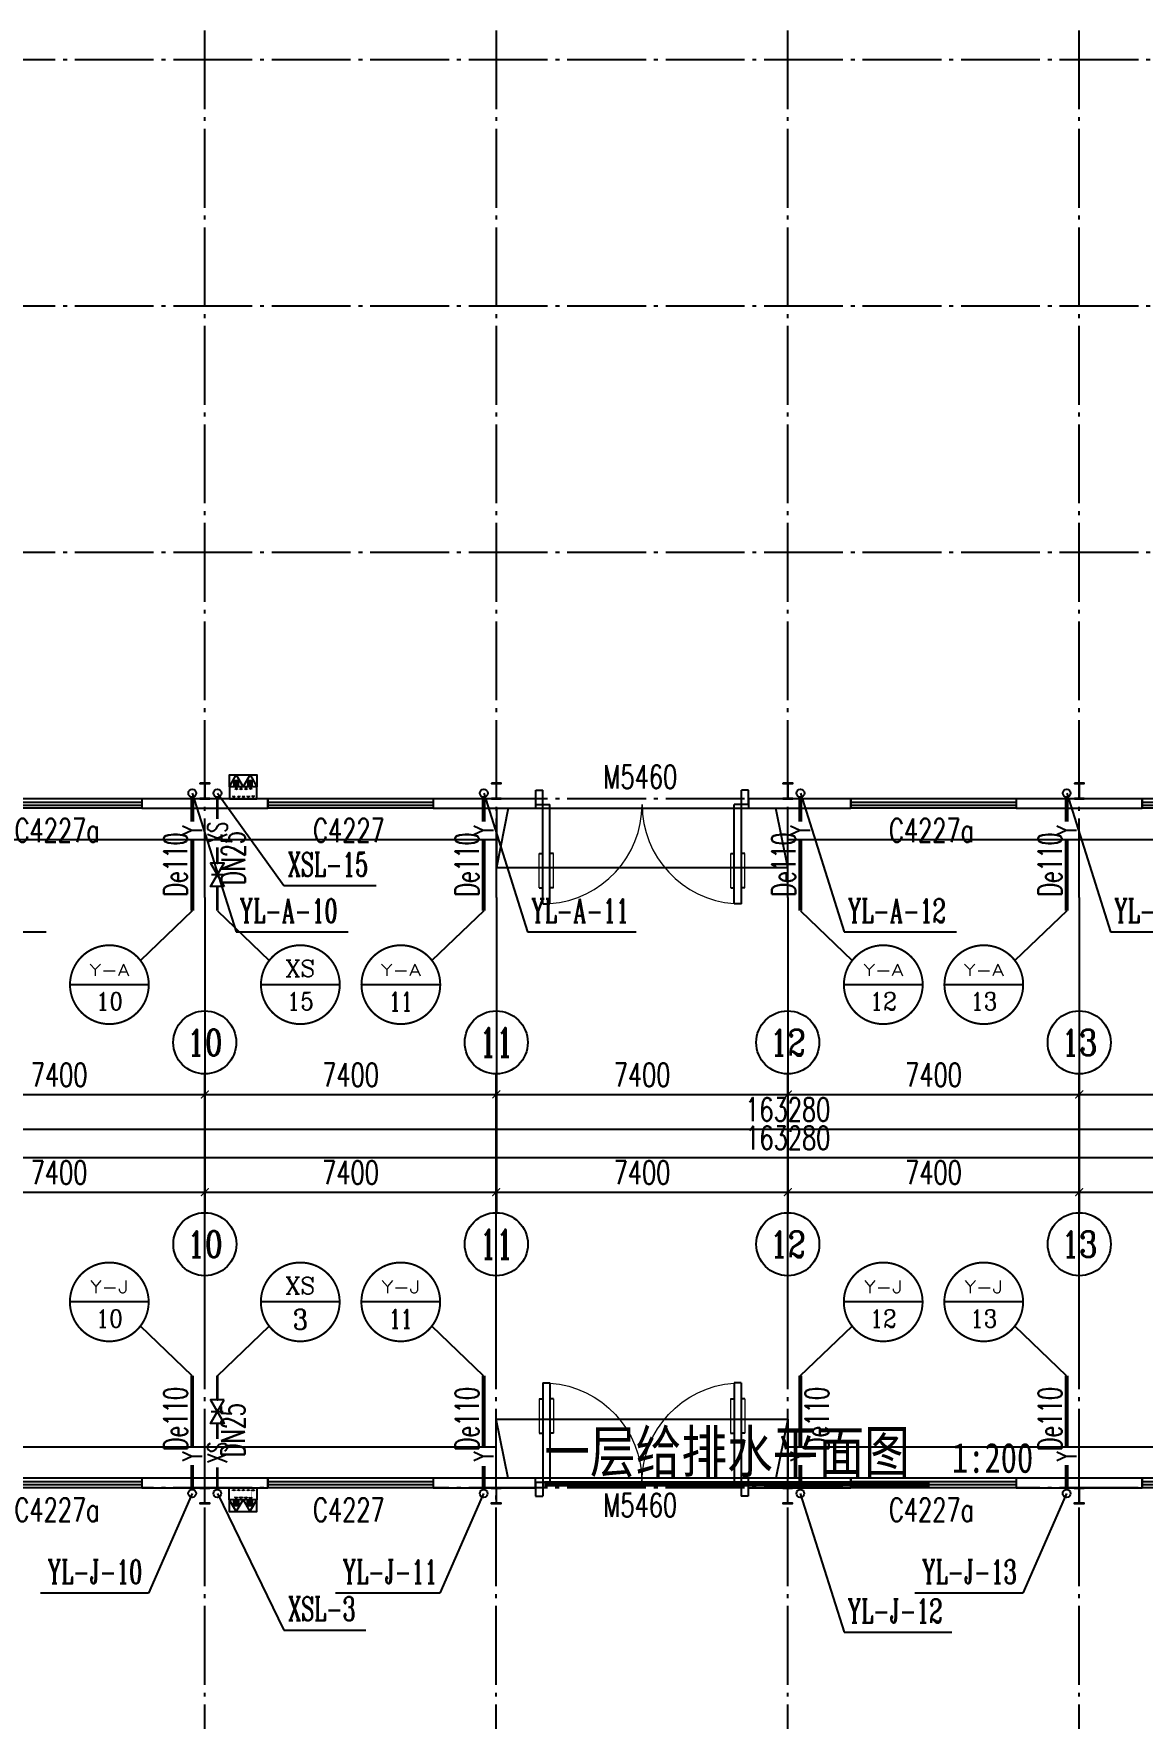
# Model space of a CAD drawing. Header units: millimetres. Extents: x 418304 to 847498, y 48187 to 111456.
# Drawn here: x 421534.4 to 421562.55, y 54503.4 to 54546.15 of the extents above; entities that cross this region are included whole.
import ezdxf
from ezdxf.enums import TextEntityAlignment as Align

# ---------------------------------------------------------------- set-up
doc = ezdxf.new("R2010")
doc.units = ezdxf.units.MM
doc.header["$LTSCALE"] = 1000
doc.linetypes.add('DOTE', pattern=[2.42, 2, -0.2, 0.02, -0.2])
for name, color, linetype in [('AXIS', 3, 'Continuous'), ('AXIS_TEXT', 7, 'Continuous'), ('COLUMN', 2, 'Continuous'), ('DIM_SYMB', 3, 'Continuous'), ('DIM_消防', 3, 'Continuous'), ('DIM_雨水', 3, 'Continuous'), ('DOTE', 8, 'DOTE'), ('EQUIP_消防', 7, 'Continuous'), ('PIPE-消防', 1, 'Continuous'), ('PIPE-雨水', 4, 'Continuous'), ('PUB_TEXT', 7, 'Continuous'), ('TEXT_消防', 7, 'Continuous'), ('TEXT_雨水', 7, 'Continuous'), ('TWT_TEXT', 7, 'Continuous'), ('VALVE_消防', 7, 'Continuous'), ('VPIPE-消防', 1, 'Continuous'), ('VPIPE-雨水', 4, 'Continuous'), ('WALL-PARAPET', 6, 'Continuous'), ('WINDOW', 4, 'Continuous'), ('WINDOW_TEXT', 7, 'Continuous')]:
    doc.layers.add(name, color=color, linetype=linetype)
doc.styles.add('_TCH_AXIS', font='COMPLEX', dxfattribs={"bigfont": 'GBCBIG'})
doc.styles.add('_TCH_DIM_T3', font='SIMPLEX', dxfattribs={"width": 0.705882, "bigfont": 'GBCBIG'})
doc.styles.add('_TCH_WINDOW', font='SIMPLEX', dxfattribs={"height": 3.5, "bigfont": 'GBCBIG'})
doc.styles.add('_TWT_CIRCLE', font='COMPLEX', dxfattribs={"width": 1.1, "height": 3, "bigfont": 'HZTXT'})
doc.styles.add('_TWT_PIPEDN', font='SIMPLEX', dxfattribs={"width": 0.8, "height": 3, "bigfont": 'HZTXT'})
doc.styles.add('_TWT_PIPETEXT', font='SIMPLEX', dxfattribs={"width": 0.8, "height": 3.5, "bigfont": 'HZTXT'})
doc.styles.add('_TWT_SERIAL', font='COMPLEX', dxfattribs={"width": 0.8, "height": 3, "bigfont": 'HZTXT'})
doc.styles.add('COMPLEX', font='COMPLEX')
doc.styles.add('YAYA', font='', dxfattribs={"width": 0.8, "height": 1})
doc.styles.get('YAYA').set_extended_font_data('SimSun')
doc.dimstyles.new('_TCH_ARCH&&200', dxfattribs={"dimtxt": 595, "dimasz": 200, "dimexe": 500, "dimexo": 600, "dimgap": 200, "dimtad": 1, "dimdec": 0, "dimzin": 0, "dimdsep": 46, "dimtxsty": '_TCH_DIM_T3', "dimblk": 'ARCHTICK', "dimcen": 0.09, "dimclrt": 7, "dimazin": 2, "dimtfac": 1, "dimtdec": 0, "dimtix": 1, "dimtmove": 2, "dimatfit": 3, "dimfxl": 0, "dimtolj": 1, "dimtzin": 0, "dimarcsym": 0})

# ---------------------------------------------------------------- blocks, each defined once
blk = doc.blocks.new('A$C797E1D2B')
at = {"layer": 'COLUMN'}
h = blk.add_hatch(color=256, dxfattribs=at)
h.paths.add_polyline_path([(125, 400), (250, 400), (250, 388), (130, 388), (130, 200), (125, 200)])
h.paths.add_polyline_path([(0, 400), (125, 400), (125, 200), (120, 200), (120, 388), (0, 388)])
h.paths.add_polyline_path([(0, 12), (120, 12), (120, 200), (125, 200), (125, 0), (0, 0)])
h.paths.add_polyline_path([(125, 200), (130, 200), (130, 12), (250, 12), (250, 0), (125, 0)])
blk.add_lwpolyline([(250, 0), (250, 12), (130, 12), (130, 388), (250, 388), (250, 400), (0, 400), (0, 388), (120, 388), (120, 12), (0, 12), (0, 0)], close=True, dxfattribs=at)
blk = doc.blocks.new('消防软管卷盘')
blk.add_lwpolyline([(4963954, 151899), (4963954, 150312), (4964641, 150312), (4964641, 151899)], close=True)
for points, const_width in [([(4964134, 151704), (4964482, 151704)], 1), ([(4964134, 151566), (4964482, 151566)], 1), ([(4964134, 151428), (4964482, 151428)], 1), ([(4964134, 151290), (4964482, 151290)], 1), ([(4964134, 151152), (4964482, 151152)], 1), ([(4964134, 151014), (4964482, 151014)], 0.1), ([(4964134, 150876), (4964482, 150876)], 1), ([(4964134, 150738), (4964482, 150738)], 1), ([(4964150, 150600), (4964499, 150600)], 1), ([(4964150, 150462), (4964499, 150462)], 1)]:
    blk.add_lwpolyline(points, dxfattribs=dict(const_width=const_width))
for centre, start, end in [((4964134, 151636), 90, 270), ((4964134, 151360), 90, 270), ((4964482, 151498), 270, 90), ((4964482, 151222), 270, 90), ((4964134, 151084), 90, 270), ((4964134, 150808), 90, 270), ((4964150, 150532), 90, 270), ((4964482, 150946), 270, 90), ((4964499, 150670), 270, 90)]:
    blk.add_arc(centre, 69, start, end)
blk = doc.blocks.new('$TwtSys$00000546')
h = blk.add_hatch()
h.set_pattern_fill('ANSI31', color=256, scale=200, style=0)
h.set_pattern_definition([(45, (-38543.802, -6670.83), (-17.67767, 17.67767), [])])
h.paths.add_polyline_path([(-65, 174), (65, 174), (65, 44), (-65, 44)])
for points in [[(0, 344), (-198, 0), (198, 0)], [(-65, 174), (65, 174), (65, 44), (-65, 44)]]:
    blk.add_lwpolyline(points, close=True)
blk = doc.blocks.new('92623')
blk.add_lwpolyline([(8910066, 83014), (8909273, 83014), (8909273, 82670), (8910066, 82670)], close=True)
at = {"xscale": -0.5, "yscale": 0.5, "zscale": 0.5, "rotation": 89.99999999998747}
blk.add_blockref('消防软管卷盘', (8985223, 2565334), dxfattribs=at)
at = {"layer": 'EQUIP_消防', "color": 8, "rotation": 180}
for p in [(8909471, 83014), (8909868, 83014)]:
    blk.add_blockref('$TwtSys$00000546', p, dxfattribs=at)
blk = doc.blocks.new('$DorLib2D$00000011')
at = {"lineweight": 13}
for p, q in [((-0.4833, 0.3962), (-0.4833, 0.2346)), ((-0.4167, 0.3962), (-0.4167, 0.2346)), ((0.4167, 0.3962), (0.4167, 0.2346)), ((0.4833, 0.3962), (0.4833, 0.2346))]:
    blk.add_line(p, q, dxfattribs=at)
for p, q in [((-0.4833, 0.3962), (-0.4667, 0.3962)), ((-0.4667, 0.4709), (-0.4667, -0.0625)), ((-0.4667, 0.4709), (-0.4333, 0.4709)), ((-0.4333, 0.4709), (-0.4333, 0.0042)), ((-0.4167, 0.3962), (-0.4333, 0.3962)), ((0.4167, 0.3962), (0.4333, 0.3962)), ((0.4333, 0.4709), (0.4333, 0.0042)), ((0.4667, 0.4709), (0.4333, 0.4709)), ((0.4667, 0.4709), (0.4667, -0.0625)), ((0.4833, 0.3962), (0.4667, 0.3962)), ((-0.4833, 0.2346), (-0.4667, 0.2346)), ((-0.4167, 0.2346), (-0.4333, 0.2346)), ((0.4167, 0.2346), (0.4333, 0.2346)), ((0.4833, 0.2346), (0.4667, 0.2346)), ((-0.5, 0.0042), (-0.4333, 0.0042)), ((-0.5, 0.0042), (-0.5, -0.0625)), ((0.5, 0.0042), (0.4333, 0.0042)), ((0.5, 0.0042), (0.5, -0.0625)), ((-0.5, -0.0625), (-0.4667, -0.0625)), ((0.5, -0.0625), (0.4667, -0.0625))]:
    blk.add_line(p, q)
for centre, start, end in [((-0.4667, 0.0042), 0, 85.90396), ((0.4667, 0.0042), 94.09604, 180)]:
    blk.add_arc(centre, 0.4667, start, end, dxfattribs=at)
blk = doc.blocks.new('$TCHSYS$WIN2D')
for p, q in [((-0.5, 0.5), (0.5, 0.5)), ((-0.5, 0.5), (-0.5, -0.5)), ((0.5, 0.5), (0.5, -0.5)), ((0.5, 0.167), (-0.5, 0.167)), ((0.5, -0.167), (-0.5, -0.167)), ((-0.5, -0.5), (0.5, -0.5))]:
    blk.add_line(p, q)
blk = doc.blocks.new('_AXISO')
blk.add_circle((0, 0), 0.5)
at = {"layer": 'AXIS_TEXT', "style": 'COMPLEX', "width": 1.041667}
blk.add_attdef('A', text='', height=0.56, dxfattribs=at).set_placement((-0.25, -0.28), (0.25, -0.28), align=Align.FIT)
blk = doc.blocks.new('_ArchTick')
at = {"color": 0, "linetype": 'ByBlock', "const_width": 0.15}
blk.add_lwpolyline([(-0.5, -0.5), (0.5, 0.5)], dxfattribs=at)
blk = doc.blocks.new('*D143')
at = {"layer": 'AXIS', "color": 0, "lineweight": -2}
for p, q in [((436704, 134805), (436704, 141305)), ((599984, 134805), (599984, 141305)), ((436704, 140805), (599984, 140805))]:
    blk.add_line(p, q, dxfattribs=at)
at = {"layer": 'Defpoints', "color": 0}
for p in [(599984, 140805), (436704, 134205), (599984, 134205)]:
    blk.add_point(p, dxfattribs=at)
at = {"layer": 'AXIS', "color": 0, "lineweight": -2, "xscale": 200, "yscale": 200, "zscale": 200, "rotation": 180}
blk.add_blockref('_ArchTick', (436704, 140805), dxfattribs=at)
at = {"layer": 'AXIS', "color": 0, "lineweight": -2, "xscale": 200, "yscale": 200, "zscale": 200}
blk.add_blockref('_ArchTick', (599984, 140805), dxfattribs=at)
at = {"layer": 'AXIS', "color": 7, "insert": (518344, 141303), "char_height": 595, "attachment_point": 5, "style": '_TCH_DIM_T3'}
blk.add_mtext('\\A1;163280', dxfattribs=at)
blk = doc.blocks.new('*D153')
at = {"layer": 'AXIS', "color": 0, "lineweight": -2}
for p, q in [((496144, 134805), (496144, 139705)), ((503544, 134805), (503544, 139705)), ((496144, 139205), (503544, 139205))]:
    blk.add_line(p, q, dxfattribs=at)
at = {"layer": 'Defpoints', "color": 0}
for p in [(503544, 139205), (496144, 134205), (503544, 134205)]:
    blk.add_point(p, dxfattribs=at)
at = {"layer": 'AXIS', "color": 0, "lineweight": -2, "xscale": 200, "yscale": 200, "zscale": 200, "rotation": 180}
blk.add_blockref('_ArchTick', (496144, 139205), dxfattribs=at)
at = {"layer": 'AXIS', "color": 0, "lineweight": -2, "xscale": 200, "yscale": 200, "zscale": 200}
blk.add_blockref('_ArchTick', (503544, 139205), dxfattribs=at)
at = {"layer": 'AXIS', "color": 7, "insert": (499844, 139703), "char_height": 595, "attachment_point": 5, "style": '_TCH_DIM_T3'}
blk.add_mtext('\\A1;7400', dxfattribs=at)
blk = doc.blocks.new('*D154')
at = {"layer": 'AXIS', "color": 0, "lineweight": -2}
for p, q in [((503544, 134805), (503544, 139705)), ((510944, 134805), (510944, 139705)), ((503544, 139205), (510944, 139205))]:
    blk.add_line(p, q, dxfattribs=at)
at = {"layer": 'Defpoints', "color": 0}
for p in [(510944, 139205), (503544, 134205), (510944, 134205)]:
    blk.add_point(p, dxfattribs=at)
at = {"layer": 'AXIS', "color": 0, "lineweight": -2, "xscale": 200, "yscale": 200, "zscale": 200, "rotation": 180}
blk.add_blockref('_ArchTick', (503544, 139205), dxfattribs=at)
at = {"layer": 'AXIS', "color": 0, "lineweight": -2, "xscale": 200, "yscale": 200, "zscale": 200}
blk.add_blockref('_ArchTick', (510944, 139205), dxfattribs=at)
at = {"layer": 'AXIS', "color": 7, "insert": (507244, 139703), "char_height": 595, "attachment_point": 5, "style": '_TCH_DIM_T3'}
blk.add_mtext('\\A1;7400', dxfattribs=at)
blk = doc.blocks.new('*D155')
at = {"layer": 'AXIS', "color": 0, "lineweight": -2}
for p, q in [((510944, 134805), (510944, 139705)), ((518344, 134805), (518344, 139705)), ((510944, 139205), (518344, 139205))]:
    blk.add_line(p, q, dxfattribs=at)
at = {"layer": 'Defpoints', "color": 0}
for p in [(518344, 139205), (510944, 134205), (518344, 134205)]:
    blk.add_point(p, dxfattribs=at)
at = {"layer": 'AXIS', "color": 0, "lineweight": -2, "xscale": 200, "yscale": 200, "zscale": 200, "rotation": 180}
blk.add_blockref('_ArchTick', (510944, 139205), dxfattribs=at)
at = {"layer": 'AXIS', "color": 0, "lineweight": -2, "xscale": 200, "yscale": 200, "zscale": 200}
blk.add_blockref('_ArchTick', (518344, 139205), dxfattribs=at)
at = {"layer": 'AXIS', "color": 7, "insert": (514644, 139703), "char_height": 595, "attachment_point": 5, "style": '_TCH_DIM_T3'}
blk.add_mtext('\\A1;7400', dxfattribs=at)
blk = doc.blocks.new('*D156')
at = {"layer": 'AXIS', "color": 0, "lineweight": -2}
for p, q in [((518344, 134805), (518344, 139705)), ((525744, 134805), (525744, 139705)), ((518344, 139205), (525744, 139205))]:
    blk.add_line(p, q, dxfattribs=at)
at = {"layer": 'Defpoints', "color": 0}
for p in [(525744, 139205), (518344, 134205), (525744, 134205)]:
    blk.add_point(p, dxfattribs=at)
at = {"layer": 'AXIS', "color": 0, "lineweight": -2, "xscale": 200, "yscale": 200, "zscale": 200, "rotation": 180}
blk.add_blockref('_ArchTick', (518344, 139205), dxfattribs=at)
at = {"layer": 'AXIS', "color": 0, "lineweight": -2, "xscale": 200, "yscale": 200, "zscale": 200}
blk.add_blockref('_ArchTick', (525744, 139205), dxfattribs=at)
at = {"layer": 'AXIS', "color": 7, "insert": (522044, 139703), "char_height": 595, "attachment_point": 5, "style": '_TCH_DIM_T3'}
blk.add_mtext('\\A1;7400', dxfattribs=at)
blk = doc.blocks.new('*D157')
at = {"layer": 'AXIS', "color": 0, "lineweight": -2}
for p, q in [((525744, 134805), (525744, 139705)), ((533144, 134805), (533144, 139705)), ((525744, 139205), (533144, 139205))]:
    blk.add_line(p, q, dxfattribs=at)
at = {"layer": 'Defpoints', "color": 0}
for p in [(533144, 139205), (525744, 134205), (533144, 134205)]:
    blk.add_point(p, dxfattribs=at)
at = {"layer": 'AXIS', "color": 0, "lineweight": -2, "xscale": 200, "yscale": 200, "zscale": 200, "rotation": 180}
blk.add_blockref('_ArchTick', (525744, 139205), dxfattribs=at)
at = {"layer": 'AXIS', "color": 0, "lineweight": -2, "xscale": 200, "yscale": 200, "zscale": 200}
blk.add_blockref('_ArchTick', (533144, 139205), dxfattribs=at)
at = {"layer": 'AXIS', "color": 7, "insert": (529444, 139703), "char_height": 595, "attachment_point": 5, "style": '_TCH_DIM_T3'}
blk.add_mtext('\\A1;7400', dxfattribs=at)
blk = doc.blocks.new('$VALVE$00000296')
for points in [[(-125, 72), (-125, -72), (125, 72), (125, -72), (-125, 72)], [(0, 60), (0, -64)]]:
    blk.add_lwpolyline(points)
for p in [(-125, 0), (125, 0)]:
    blk.add_point(p)
blk = doc.blocks.new('*D181')
at = {"layer": 'AXIS', "color": 0, "lineweight": -2}
for p, q in [((487606, 74527), (487606, 68027)), ((650886, 74527), (650886, 68027)), ((487606, 68527), (650886, 68527))]:
    blk.add_line(p, q, dxfattribs=at)
at = {"layer": 'Defpoints', "color": 0}
for p in [(487606, 75127), (650886, 75127), (650886, 68527)]:
    blk.add_point(p, dxfattribs=at)
at = {"layer": 'AXIS', "color": 0, "lineweight": -2, "xscale": 200, "yscale": 200, "zscale": 200, "rotation": 180}
blk.add_blockref('_ArchTick', (487606, 68527), dxfattribs=at)
at = {"layer": 'AXIS', "color": 0, "lineweight": -2, "xscale": 200, "yscale": 200, "zscale": 200}
blk.add_blockref('_ArchTick', (650886, 68527), dxfattribs=at)
at = {"layer": 'AXIS', "color": 7, "insert": (569246, 69024), "char_height": 595, "attachment_point": 5, "style": '_TCH_DIM_T3'}
blk.add_mtext('\\A1;163280', dxfattribs=at)
blk = doc.blocks.new('*D193')
at = {"layer": 'AXIS', "color": 0, "lineweight": -2}
for p, q in [((547046, 74527), (547046, 69627)), ((554446, 74527), (554446, 69627)), ((547046, 70127), (554446, 70127))]:
    blk.add_line(p, q, dxfattribs=at)
at = {"layer": 'Defpoints', "color": 0}
for p in [(547046, 75127), (554446, 75127), (554446, 70127)]:
    blk.add_point(p, dxfattribs=at)
at = {"layer": 'AXIS', "color": 0, "lineweight": -2, "xscale": 200, "yscale": 200, "zscale": 200, "rotation": 180}
blk.add_blockref('_ArchTick', (547046, 70127), dxfattribs=at)
at = {"layer": 'AXIS', "color": 0, "lineweight": -2, "xscale": 200, "yscale": 200, "zscale": 200}
blk.add_blockref('_ArchTick', (554446, 70127), dxfattribs=at)
at = {"layer": 'AXIS', "color": 7, "insert": (550746, 70624), "char_height": 595, "attachment_point": 5, "style": '_TCH_DIM_T3'}
blk.add_mtext('\\A1;7400', dxfattribs=at)
blk = doc.blocks.new('*D194')
at = {"layer": 'AXIS', "color": 0, "lineweight": -2}
for p, q in [((554446, 74527), (554446, 69627)), ((561846, 74527), (561846, 69627)), ((554446, 70127), (561846, 70127))]:
    blk.add_line(p, q, dxfattribs=at)
at = {"layer": 'Defpoints', "color": 0}
for p in [(554446, 75127), (561846, 75127), (561846, 70127)]:
    blk.add_point(p, dxfattribs=at)
at = {"layer": 'AXIS', "color": 0, "lineweight": -2, "xscale": 200, "yscale": 200, "zscale": 200, "rotation": 180}
blk.add_blockref('_ArchTick', (554446, 70127), dxfattribs=at)
at = {"layer": 'AXIS', "color": 0, "lineweight": -2, "xscale": 200, "yscale": 200, "zscale": 200}
blk.add_blockref('_ArchTick', (561846, 70127), dxfattribs=at)
at = {"layer": 'AXIS', "color": 7, "insert": (558146, 70624), "char_height": 595, "attachment_point": 5, "style": '_TCH_DIM_T3'}
blk.add_mtext('\\A1;7400', dxfattribs=at)
blk = doc.blocks.new('*D195')
at = {"layer": 'AXIS', "color": 0, "lineweight": -2}
for p, q in [((561846, 74527), (561846, 69627)), ((569246, 74527), (569246, 69627)), ((561846, 70127), (569246, 70127))]:
    blk.add_line(p, q, dxfattribs=at)
at = {"layer": 'Defpoints', "color": 0}
for p in [(561846, 75127), (569246, 75127), (569246, 70127)]:
    blk.add_point(p, dxfattribs=at)
at = {"layer": 'AXIS', "color": 0, "lineweight": -2, "xscale": 200, "yscale": 200, "zscale": 200, "rotation": 180}
blk.add_blockref('_ArchTick', (561846, 70127), dxfattribs=at)
at = {"layer": 'AXIS', "color": 0, "lineweight": -2, "xscale": 200, "yscale": 200, "zscale": 200}
blk.add_blockref('_ArchTick', (569246, 70127), dxfattribs=at)
at = {"layer": 'AXIS', "color": 7, "insert": (565546, 70624), "char_height": 595, "attachment_point": 5, "style": '_TCH_DIM_T3'}
blk.add_mtext('\\A1;7400', dxfattribs=at)
blk = doc.blocks.new('*D196')
at = {"layer": 'AXIS', "color": 0, "lineweight": -2}
for p, q in [((569246, 74527), (569246, 69627)), ((576646, 74527), (576646, 69627)), ((569246, 70127), (576646, 70127))]:
    blk.add_line(p, q, dxfattribs=at)
at = {"layer": 'Defpoints', "color": 0}
for p in [(569246, 75127), (576646, 75127), (576646, 70127)]:
    blk.add_point(p, dxfattribs=at)
at = {"layer": 'AXIS', "color": 0, "lineweight": -2, "xscale": 200, "yscale": 200, "zscale": 200, "rotation": 180}
blk.add_blockref('_ArchTick', (569246, 70127), dxfattribs=at)
at = {"layer": 'AXIS', "color": 0, "lineweight": -2, "xscale": 200, "yscale": 200, "zscale": 200}
blk.add_blockref('_ArchTick', (576646, 70127), dxfattribs=at)
at = {"layer": 'AXIS', "color": 7, "insert": (572946, 70624), "char_height": 595, "attachment_point": 5, "style": '_TCH_DIM_T3'}
blk.add_mtext('\\A1;7400', dxfattribs=at)
blk = doc.blocks.new('*D197')
at = {"layer": 'AXIS', "color": 0, "lineweight": -2}
for p, q in [((576646, 74527), (576646, 69627)), ((584046, 74527), (584046, 69627)), ((576646, 70127), (584046, 70127))]:
    blk.add_line(p, q, dxfattribs=at)
at = {"layer": 'Defpoints', "color": 0}
for p in [(576646, 75127), (584046, 75127), (584046, 70127)]:
    blk.add_point(p, dxfattribs=at)
at = {"layer": 'AXIS', "color": 0, "lineweight": -2, "xscale": 200, "yscale": 200, "zscale": 200, "rotation": 180}
blk.add_blockref('_ArchTick', (576646, 70127), dxfattribs=at)
at = {"layer": 'AXIS', "color": 0, "lineweight": -2, "xscale": 200, "yscale": 200, "zscale": 200}
blk.add_blockref('_ArchTick', (584046, 70127), dxfattribs=at)
at = {"layer": 'AXIS', "color": 7, "insert": (580346, 70624), "char_height": 595, "attachment_point": 5, "style": '_TCH_DIM_T3'}
blk.add_mtext('\\A1;7400', dxfattribs=at)
blk = doc.blocks.new('242355')
at = {"color": 8, "ltscale": 0.5}
for p, q in [((511243.6, 131945.3), (510943.6, 133445.3)), ((518343.6, 133445.3), (518043.6, 131945.3))]:
    blk.add_line(p, q, dxfattribs=at)
for points in [[(510943.6, 131945.3), (510943.6, 133445.3), (518343.6, 133445.3), (518343.6, 131945.3)], [(466543.6, 132745.3), (510943.6, 132745.3)], [(518343.6, 132745.3), (570143.6, 132745.3)]]:
    blk.add_lwpolyline(points, dxfattribs=at)
at = {"layer": 'AXIS'}
for p, q in [((503543.6, 134205.3), (503543.6, 142205.3)), ((510943.6, 134205.3), (510943.6, 142205.3)), ((518343.6, 134205.3), (518343.6, 142205.3)), ((525743.6, 134205.3), (525743.6, 142205.3))]:
    blk.add_line(p, q, dxfattribs=at)
at = {"layer": 'DIM_消防'}
for p, q in [((502119.3, 136420), (500119.3, 136420)), ((506967.8, 136420), (504967.8, 136420)), ((509519.3, 136420), (507519.3, 136420)), ((521767.8, 136420), (519767.8, 136420)), ((524319.3, 136420), (522319.3, 136420)), ((503224.1, 134546.5), (501908.3, 135805.7)), ((503863.1, 134546.5), (505178.8, 135805.7)), ((510624.1, 134546.5), (509308.3, 135805.7)), ((518663.1, 134546.5), (519978.8, 135805.7)), ((525424.1, 134546.5), (524108.3, 135805.7)), ((503863.1, 131561.3), (505551.1, 128095.5, 3000)), ((505551.1, 128095.5, 3000), (507633, 128095.5, 3000))]:
    blk.add_line(p, q, dxfattribs=at)
at = {"layer": 'DIM_消防', "const_width": 50}
for points in [[(502119.3, 136420, 1), (500119.3, 136420, 1)], [(506967.8, 136420, 1), (504967.8, 136420, 1)], [(509519.3, 136420, 1), (507519.3, 136420, 1)], [(521767.8, 136420, 1), (519767.8, 136420, 1)], [(524319.3, 136420, 1), (522319.3, 136420, 1)]]:
    blk.add_lwpolyline(points, format="xyb", close=True, dxfattribs=at)
at = {"layer": 'DIM_雨水'}
for p, q in [((503224.1, 131561.3), (502114, 129032.9)), ((510624.1, 131561.3), (509514, 129032.9)), ((518663.1, 131561.3), (519773.2, 128039.1)), ((525424.1, 131561.3), (524314, 129032.9)), ((502114, 129032.9), (499373.1, 129032.9)), ((509514, 129032.9), (506863.7, 129032.9)), ((524314, 129032.9), (521573.1, 129032.9)), ((519773.2, 128039.1), (522514.1, 128039.1))]:
    blk.add_line(p, q, dxfattribs=at)
at = {"layer": 'DOTE'}
for p, q in [((503543.6, 69205.3), (503543.6, 134205.3)), ((510943.6, 69205.3), (510943.6, 134205.3)), ((518343.6, 69205.3), (518343.6, 134205.3)), ((525743.6, 69205.3), (525743.6, 134205.3)), ((602243.6, 131705.3), (434443.6, 131705.3))]:
    blk.add_line(p, q, dxfattribs=at)
at = {"layer": 'PIPE-消防', "linetype": 'Continuous', "const_width": 70}
for points in [[(503863.1, 133933.2), (503863.1, 134546.5)], [(503863.1, 132938.4), (503863.1, 133333.2)], [(503863.1, 131661.3), (503863.1, 132220.3)]]:
    blk.add_lwpolyline(points, dxfattribs=at)
at = {"layer": 'PIPE-雨水', "linetype": 'Continuous', "const_width": 100}
for points in [[(503224.1, 132725.4), (503224.1, 134546.5)], [(510624.1, 132748.3), (510624.1, 134546.5)], [(518663.1, 132725.4), (518663.1, 134546.5)], [(525424.1, 132725.4), (525424.1, 134546.5)], [(503224.1, 131661.3), (503224.1, 132281.6)], [(510624.1, 131661.3), (510624.1, 132258.8)], [(518663.1, 131661.3), (518663.1, 132281.6)], [(525424.1, 131661.3), (525424.1, 132281.6)]]:
    blk.add_lwpolyline(points, dxfattribs=at)
at = {"layer": 'VPIPE-消防', "linetype": 'Continuous'}
blk.add_circle((503863.1, 131561.3), 100, dxfattribs=at)
at = {"layer": 'VPIPE-雨水', "linetype": 'Continuous'}
for centre in [(503224.1, 131561.3), (510624.1, 131561.3), (518663.1, 131561.3), (525424.1, 131561.3)]:
    blk.add_circle(centre, 100, dxfattribs=at)
at = {"layer": 'WALL-PARAPET'}
for p, q in [((505143.6, 131945.3), (501943.6, 131945.3)), ((501943.6, 131945.3), (501943.6, 131705.3)), ((501943.6, 131705.3), (505143.6, 131705.3)), ((505143.6, 131705.3), (505143.6, 131945.3)), ((511943.6, 131945.3), (509343.6, 131945.3)), ((509343.6, 131945.3), (509343.6, 131705.3)), ((509343.6, 131705.3), (511943.6, 131705.3)), ((511943.6, 131705.3), (511943.6, 131945.3)), ((519943.6, 131945.3), (517343.6, 131945.3)), ((517343.6, 131945.3), (517343.6, 131705.3)), ((517343.6, 131705.3), (519943.6, 131705.3)), ((519943.6, 131705.3), (519943.6, 131945.3)), ((527343.6, 131945.3), (524143.6, 131945.3)), ((524143.6, 131945.3), (524143.6, 131705.3)), ((524143.6, 131705.3), (527343.6, 131705.3)), ((527343.6, 131705.3), (527343.6, 131945.3))]:
    blk.add_line(p, q, dxfattribs=at)
at = {"layer": 'WINDOW'}
blk.add_line((517343.6, 131945.3), (511943.6, 131945.3), dxfattribs=at)
at = {"rotation": 180}
for p in [(503668.6, 131705.3), (511068.6, 131705.3), (518468.6, 131705.3), (525868.6, 131705.3)]:
    blk.add_blockref('A$C797E1D2B', p, dxfattribs=at)
at = {"xscale": 0.882, "yscale": 0.882, "zscale": 0.882}
blk.add_blockref('92623', (-7353813.7, 58184.3), dxfattribs=at)
at = {"layer": 'AXIS'}
ref = blk.add_blockref('_AXISO', (503543.6, 143005.3), dxfattribs=dict(at, xscale=1600, yscale=1600, zscale=1600))
ref.add_attrib('A', '10', dxfattribs={"layer": 'AXIS_TEXT', "height": 656.89, "style": '_TCH_AXIS'}).set_placement((503090, 142676.9), (503997.1, 142676.9), align=Align.FIT)
ref = blk.add_blockref('_AXISO', (510943.6, 143005.3), dxfattribs=dict(at, xscale=1600, yscale=1600, zscale=1600))
ref.add_attrib('A', '11', dxfattribs={"layer": 'AXIS_TEXT', "height": 737.53, "style": '_TCH_AXIS'}).set_placement((510522.1, 142636.6), (511365, 142636.6), align=Align.FIT)
ref = blk.add_blockref('_AXISO', (518343.6, 143005.3), dxfattribs=dict(at, xscale=1600, yscale=1600, zscale=1600))
ref.add_attrib('A', '12', dxfattribs={"layer": 'AXIS_TEXT', "height": 656.89, "style": '_TCH_AXIS'}).set_placement((517890, 142676.9), (518797.1, 142676.9), align=Align.FIT)
ref = blk.add_blockref('_AXISO', (525743.6, 143005.3), dxfattribs=dict(at, xscale=1600, yscale=1600, zscale=1600))
ref.add_attrib('A', '13', dxfattribs={"layer": 'AXIS_TEXT', "height": 656.89, "style": '_TCH_AXIS'}).set_placement((525290, 142676.9), (526197.1, 142676.9), align=Align.FIT)
at = {"layer": 'VALVE_消防', "xscale": -2.4, "yscale": -2.4, "zscale": 2.4, "rotation": 90}
blk.add_blockref('$VALVE$00000296', (503863.1, 133633.2), dxfattribs=at)
at = {"layer": 'WINDOW'}
ref = blk.add_blockref('$DorLib2D$00000011', (514643.6, 131825.3), dxfattribs=dict(at, xscale=5400, yscale=-5400, zscale=5400, rotation=180))
ref.add_attrib('A', 'M5460', (513663.6, 130968), dxfattribs={"layer": 'WINDOW_TEXT', "height": 595, "style": '_TCH_WINDOW', "width": 0.705882})
ref = blk.add_blockref('$TCHSYS$WIN2D', (499843.6, 131825.3), dxfattribs=dict(at, xscale=4200, yscale=-240, zscale=4200, rotation=180))
ref.add_attrib('A', 'C4227a', (498713.6, 130848), dxfattribs={"layer": 'WINDOW_TEXT', "height": 595, "style": '_TCH_WINDOW', "width": 0.705882})
ref = blk.add_blockref('$TCHSYS$WIN2D', (507243.6, 131825.3), dxfattribs=dict(at, xscale=4200, yscale=-240, zscale=4200, rotation=180))
ref.add_attrib('A', 'C4227', (506293.6, 130848), dxfattribs={"layer": 'WINDOW_TEXT', "height": 595, "style": '_TCH_WINDOW', "width": 0.705882})
ref = blk.add_blockref('$TCHSYS$WIN2D', (522043.6, 131825.3), dxfattribs=dict(at, xscale=4200, yscale=-240, zscale=4200, rotation=180))
ref.add_attrib('A', 'C4227a', (520913.6, 130848), dxfattribs={"layer": 'WINDOW_TEXT', "height": 595, "style": '_TCH_WINDOW', "width": 0.705882})
ref = blk.add_blockref('$TCHSYS$WIN2D', (529443.6, 131825.3), dxfattribs=dict(at, xscale=4200, yscale=-240, zscale=4200, rotation=180))
ref.add_attrib('A', 'C4227', (528493.6, 130848), dxfattribs={"layer": 'WINDOW_TEXT', "height": 595, "style": '_TCH_WINDOW', "width": 0.705882})
at = {"layer": 'DIM_消防', "color": 7, "style": '_TWT_CIRCLE'}
for s, height, p, p2 in [('Y-J', 319.91, (500633.3, 136641.7), (501605.3, 136641.7)), ('XS', 423.95, (505590.3, 136620.9), (506345.4, 136620.9)), ('Y-J', 319.91, (508033.3, 136641.7), (509005.3, 136641.7)), ('Y-J', 319.91, (520281.9, 136641.7), (521253.8, 136641.7)), ('Y-J', 319.91, (522833.3, 136641.7), (523805.3, 136641.7)), ('10', 448.85, (500778.4, 135774.7), (501460.2, 135774.7)), ('3', 517.5, (505778.1, 135716.8), (506157.6, 135716.8)), ('11', 473.59, (508221.6, 135754), (508817, 135754)), ('12', 448.85, (520426.9, 135774.7), (521108.8, 135774.7)), ('13', 448.85, (522978.4, 135774.7), (523660.2, 135774.7))]:
    blk.add_text(s, height=height, dxfattribs=at).set_placement(p, p2, align=Align.FIT)
at = {"layer": 'TEXT_消防', "linetype": 'Continuous', "style": '_TWT_PIPEDN', "width": 0.64}
blk.add_text('DN25', height=600, rotation=90, dxfattribs=at).set_placement((504563.1, 132482.2))
at = {"layer": 'TEXT_消防', "style": '_TWT_PIPETEXT', "width": 0.64}
blk.add_text('XS', height=500, rotation=90, dxfattribs=at).set_placement((504113.1, 132320.3))
at = {"layer": 'TEXT_雨水', "linetype": 'Continuous', "style": '_TWT_PIPEDN', "width": 0.64}
for p in [(503103.1, 132632.4), (510503.1, 132632.4), (519384, 132632.4), (525303.1, 132632.4)]:
    blk.add_text('De110', height=600, rotation=90, dxfattribs=at).set_placement(p)
at = {"layer": 'TEXT_雨水', "style": '_TWT_PIPETEXT', "width": 0.64}
for p in [(503474.1, 132381.6), (510874.1, 132381.6), (518913.1, 132381.6), (525674.1, 132381.6)]:
    blk.add_text('Y', height=500, rotation=90, dxfattribs=at).set_placement(p)
at = {"layer": 'TWT_TEXT', "style": '_TWT_SERIAL', "width": 0.64}
for s, p in [('YL-J-10', (499553.1, 129272.9)), ('YL-J-11', (507043.7, 129272.9)), ('YL-J-13', (521753.1, 129272.9)), ('XSL-3', (505661, 128335.5, 3000)), ('YL-J-12', (519865.5, 128279.1))]:
    blk.add_text(s, height=600, dxfattribs=at).set_placement(p)
at = {"layer": 'AXIS'}
for p1, p2, distance, text, picture, middle in [((436703.6, 134205.3), (599983.6, 134205.3), 6600, '163280', '*D143', (518343.6, 141302.8)), ((496143.6, 134205.3), (503543.6, 134205.3), 5000, '7400', '*D153', (499843.6, 139702.8)), ((503543.6, 134205.3), (510943.6, 134205.3), 5000, '7400', '*D154', (507243.6, 139702.8)), ((510943.6, 134205.3), (518343.6, 134205.3), 5000, '7400', '*D155', (514643.6, 139702.8)), ((518343.6, 134205.3), (525743.6, 134205.3), 5000, '7400', '*D156', (522043.6, 139702.8)), ((525743.6, 134205.3), (533143.6, 134205.3), 5000, '7400', '*D157', (529443.6, 139702.8))]:
    dim = blk.add_aligned_dim(p1=p1, p2=p2, distance=distance, text=text, dimstyle='_TCH_ARCH&&200', dxfattribs=at)
    dim.commit()
    dim.dimension.update_dxf_attribs({"geometry": picture, "text_midpoint": middle})
blk = doc.blocks.new('2436')
at = {"color": 8, "ltscale": 0.5}
for p, q in [((562146, 77386.8), (561846, 75886.8)), ((569246, 75886.8), (568946, 77386.8))]:
    blk.add_line(p, q, dxfattribs=at)
for points in [[(561846, 77386.8), (561846, 75886.8), (569246, 75886.8), (569246, 77386.8)], [(561846, 76586.8), (517446, 76586.8)], [(621046, 76586.8), (569246, 76586.8)]]:
    blk.add_lwpolyline(points, dxfattribs=at)
at = {"layer": 'AXIS'}
for p, q in [((554446, 75126.8), (554446, 67126.8)), ((561846, 75126.8), (561846, 67126.8)), ((569246, 75126.8), (569246, 67126.8)), ((576646, 75126.8), (576646, 67126.8))]:
    blk.add_line(p, q, dxfattribs=at)
at = {"layer": 'DIM_SYMB', "const_width": 140}
blk.add_lwpolyline([(563062.6, 60246.8), (572850.8, 60246.8)], dxfattribs=at)
at = {"layer": 'DIM_消防'}
for p, q in [((554765.5, 77770.9), (556453.5, 75424.6, 3000)), ((556453.5, 75424.6, 3000), (558798.9, 75424.6, 3000)), ((554126.4, 74785.7), (552810.7, 73526.5)), ((554765.5, 74785.7), (556081.2, 73526.5)), ((561526.4, 74785.7), (560210.7, 73526.5)), ((569565.5, 74785.7), (570881.2, 73526.5)), ((576326.4, 74785.7), (575010.7, 73526.5)), ((553021.7, 72912.1), (551021.7, 72912.1)), ((557870.2, 72912.1), (555870.2, 72912.1)), ((560421.7, 72912.1), (558421.7, 72912.1)), ((572670.2, 72912.1), (570670.2, 72912.1)), ((575221.7, 72912.1), (573221.7, 72912.1))]:
    blk.add_line(p, q, dxfattribs=at)
at = {"layer": 'DIM_消防', "const_width": 50}
for points in [[(553021.7, 72912.1, 1), (551021.7, 72912.1, 1)], [(557870.2, 72912.1, 1), (555870.2, 72912.1, 1)], [(560421.7, 72912.1, 1), (558421.7, 72912.1, 1)], [(572670.2, 72912.1, 1), (570670.2, 72912.1, 1)], [(575221.7, 72912.1, 1), (573221.7, 72912.1, 1)]]:
    blk.add_lwpolyline(points, format="xyb", close=True, dxfattribs=at)
at = {"layer": 'DIM_雨水'}
for p, q in [((554126.4, 77770.9, 3000), (555236.5, 74248.7, 3000)), ((561526.4, 77770.9, 3000), (562636.5, 74248.7, 3000)), ((569565.5, 77770.9, 3000), (570675.6, 74248.7, 3000)), ((576326.4, 77770.9, 3000), (577436.5, 74248.7, 3000)), ((547834.9, 74248.7, 3000), (550412.9, 74248.7, 3000)), ((555236.5, 74248.7, 3000), (558086.6, 74248.7, 3000)), ((562636.5, 74248.7, 3000), (565395.6, 74248.7, 3000)), ((570675.6, 74248.7, 3000), (573525.6, 74248.7, 3000)), ((577436.5, 74248.7, 3000), (580286.6, 74248.7, 3000))]:
    blk.add_line(p, q, dxfattribs=at)
at = {"layer": 'DOTE'}
for p, q in [((554446, 75126.8), (554446, 130126.8)), ((561846, 75126.8), (561846, 130126.8)), ((569246, 75126.8), (569246, 130126.8)), ((576646, 75126.8), (576646, 130126.8)), ((653146, 96376.8), (485346, 96376.8)), ((653146, 90126.8), (485346, 90126.8)), ((653146, 83876.8), (485346, 83876.8)), ((653146, 77626.8), (485346, 77626.8))]:
    blk.add_line(p, q, dxfattribs=at)
at = {"layer": 'PIPE-消防', "linetype": 'Continuous', "const_width": 70}
for points in [[(554765.5, 77670.9), (554765.5, 77111.8)], [(554765.5, 76393.8), (554765.5, 75999)], [(554765.5, 75399), (554765.5, 74785.7)]]:
    blk.add_lwpolyline(points, dxfattribs=at)
at = {"layer": 'PIPE-雨水', "linetype": 'Continuous', "const_width": 100}
for points in [[(554126.4, 77670.9), (554126.4, 77050.5)], [(561526.4, 77670.9), (561526.4, 77050.5)], [(569565.5, 77670.9), (569565.5, 77050.5)], [(576326.4, 77670.9), (576326.4, 77050.5)], [(554126.4, 76606.7), (554126.4, 74785.7)], [(561526.4, 76606.7), (561526.4, 74785.7)], [(569565.5, 76606.7), (569565.5, 74785.7)], [(576326.4, 76606.7), (576326.4, 74785.7)]]:
    blk.add_lwpolyline(points, dxfattribs=at)
at = {"layer": 'VPIPE-消防', "linetype": 'Continuous'}
blk.add_circle((554765.5, 77770.9), 100, dxfattribs=at)
at = {"layer": 'VPIPE-雨水', "linetype": 'Continuous'}
for centre in [(554126.4, 77770.9), (561526.4, 77770.9), (569565.5, 77770.9), (576326.4, 77770.9)]:
    blk.add_circle(centre, 100, dxfattribs=at)
at = {"layer": 'WALL-PARAPET'}
for p, q in [((556046, 77626.8), (552846, 77626.8)), ((552846, 77626.8), (552846, 77386.8)), ((552846, 77386.8), (556046, 77386.8)), ((556046, 77386.8), (556046, 77626.8)), ((562846, 77626.8), (560246, 77626.8)), ((560246, 77626.8), (560246, 77386.8)), ((560246, 77386.8), (562846, 77386.8)), ((562846, 77386.8), (562846, 77626.8)), ((570846, 77626.8), (568246, 77626.8)), ((568246, 77626.8), (568246, 77386.8)), ((568246, 77386.8), (570846, 77386.8)), ((570846, 77386.8), (570846, 77626.8)), ((578246, 77626.8), (575046, 77626.8)), ((575046, 77626.8), (575046, 77386.8)), ((575046, 77386.8), (578246, 77386.8)), ((578246, 77386.8), (578246, 77626.8))]:
    blk.add_line(p, q, dxfattribs=at)
at = {"layer": 'WINDOW'}
blk.add_line((562846, 77386.8), (568246, 77386.8), dxfattribs=at)
at = {"xscale": -0.882, "yscale": 0.882, "zscale": 0.882, "rotation": 180}
blk.add_blockref('92623', (-7302911.3, 151147.8), dxfattribs=at)
at = {"rotation": 180}
for p in [(554571, 78026.8), (561971, 78026.8), (569371, 78026.8), (576771, 78026.8)]:
    blk.add_blockref('A$C797E1D2B', p, dxfattribs=at)
at = {"layer": 'AXIS'}
ref = blk.add_blockref('_AXISO', (554446, 66326.8), dxfattribs=dict(at, xscale=1600, yscale=1600, zscale=1600))
ref.add_attrib('A', '10', dxfattribs={"layer": 'AXIS_TEXT', "height": 656.89, "style": '_TCH_AXIS'}).set_placement((553992.4, 65998.4), (554899.5, 65998.4), align=Align.FIT)
ref = blk.add_blockref('_AXISO', (561846, 66326.8), dxfattribs=dict(at, xscale=1600, yscale=1600, zscale=1600))
ref.add_attrib('A', '11', dxfattribs={"layer": 'AXIS_TEXT', "height": 737.53, "style": '_TCH_AXIS'}).set_placement((561424.5, 65958), (562267.4, 65958), align=Align.FIT)
ref = blk.add_blockref('_AXISO', (569246, 66326.8), dxfattribs=dict(at, xscale=1600, yscale=1600, zscale=1600))
ref.add_attrib('A', '12', dxfattribs={"layer": 'AXIS_TEXT', "height": 656.89, "style": '_TCH_AXIS'}).set_placement((568792.4, 65998.4), (569699.5, 65998.4), align=Align.FIT)
ref = blk.add_blockref('_AXISO', (576646, 66326.8), dxfattribs=dict(at, xscale=1600, yscale=1600, zscale=1600))
ref.add_attrib('A', '13', dxfattribs={"layer": 'AXIS_TEXT', "height": 656.89, "style": '_TCH_AXIS'}).set_placement((576192.4, 65998.4), (577099.5, 65998.4), align=Align.FIT)
at = {"layer": 'VALVE_消防', "xscale": -2.4, "yscale": 2.4, "zscale": 2.4, "rotation": 270}
blk.add_blockref('$VALVE$00000296', (554765.5, 75699), dxfattribs=at)
at = {"layer": 'WINDOW'}
ref = blk.add_blockref('$DorLib2D$00000011', (565546, 77506.8), dxfattribs=dict(at, xscale=-5400, yscale=-5400, zscale=-5400))
ref.add_attrib('A', 'M5460', (564566, 77889.1), dxfattribs={"layer": 'WINDOW_TEXT', "height": 595, "style": '_TCH_WINDOW', "width": 0.705882})
ref = blk.add_blockref('$TCHSYS$WIN2D', (550746, 77506.8), dxfattribs=dict(at, xscale=-4200, yscale=240, zscale=-4200))
ref.add_attrib('A', 'C4227a', (549616, 76529.5), dxfattribs={"layer": 'WINDOW_TEXT', "height": 595, "style": '_TCH_WINDOW', "width": 0.705882})
ref = blk.add_blockref('$TCHSYS$WIN2D', (558146, 77506.8), dxfattribs=dict(at, xscale=-4200, yscale=240, zscale=-4200))
ref.add_attrib('A', 'C4227', (557196, 76529.5), dxfattribs={"layer": 'WINDOW_TEXT', "height": 595, "style": '_TCH_WINDOW', "width": 0.705882})
ref = blk.add_blockref('$TCHSYS$WIN2D', (572946, 77506.8), dxfattribs=dict(at, xscale=-4200, yscale=240, zscale=-4200))
ref.add_attrib('A', 'C4227a', (571816, 76529.5), dxfattribs={"layer": 'WINDOW_TEXT', "height": 595, "style": '_TCH_WINDOW', "width": 0.705882})
ref = blk.add_blockref('$TCHSYS$WIN2D', (580346, 77506.8), dxfattribs=dict(at, xscale=-4200, yscale=240, zscale=-4200))
ref.add_attrib('A', 'C4227', (579396, 76529.5), dxfattribs={"layer": 'WINDOW_TEXT', "height": 595, "style": '_TCH_WINDOW', "width": 0.705882})
at = {"layer": 'DIM_消防', "color": 7, "style": '_TWT_CIRCLE'}
for s, height, p, p2 in [('XS', 423.95, (556492.7, 73112.9), (557247.8, 73112.9)), ('Y-A', 296.03, (551517.8, 73139.2), (552525.7, 73139.2)), ('Y-A', 296.03, (558917.8, 73139.2), (559925.7, 73139.2)), ('Y-A', 296.03, (571166.3, 73139.2), (572174.2, 73139.2)), ('Y-A', 296.03, (573717.8, 73139.2), (574725.7, 73139.2)), ('10', 448.85, (551680.8, 72266.8), (552362.6, 72266.8)), ('15', 448.85, (556529.3, 72266.8), (557211.2, 72266.8)), ('11', 473.59, (559124, 72246.1), (559719.4, 72246.1)), ('12', 448.85, (571329.3, 72266.8), (572011.2, 72266.8)), ('13', 448.85, (573880.8, 72266.8), (574562.6, 72266.8))]:
    blk.add_text(s, height=height, dxfattribs=at).set_placement(p, p2, align=Align.FIT)
at = {"layer": 'PUB_TEXT', "style": 'YAYA', "width": 0.8}
for s, height, p in [('一层给排水平面图', 1063.29, (563062.6, 60532.7)), ('1:200', 759.49, (573410.8, 60526.8))]:
    blk.add_text(s, height=height, dxfattribs=at).set_placement(p)
at = {"layer": 'TEXT_消防', "style": '_TWT_PIPETEXT', "width": 0.64}
blk.add_text('XS', height=500, rotation=90, dxfattribs=at).set_placement((555015.5, 76493.8))
at = {"layer": 'TEXT_消防', "linetype": 'Continuous', "style": '_TWT_PIPEDN', "width": 0.64}
blk.add_text('DN25', height=600, rotation=90, dxfattribs=at).set_placement((555465.5, 75441.9))
at = {"layer": 'TEXT_雨水', "linetype": 'Continuous', "style": '_TWT_PIPEDN', "width": 0.64}
for p in [(554000.1, 75145.5), (561400.1, 75145.5), (569439.1, 75145.5), (576200.1, 75145.5)]:
    blk.add_text('De110', height=600, rotation=90, dxfattribs=at).set_placement(p)
at = {"layer": 'TEXT_雨水', "style": '_TWT_PIPETEXT', "width": 0.64}
for p in [(554376.4, 76706.7), (561776.4, 76706.7), (569815.5, 76706.7), (576576.4, 76706.7)]:
    blk.add_text('Y', height=500, rotation=90, dxfattribs=at).set_placement(p)
at = {"layer": 'TWT_TEXT', "style": '_TWT_SERIAL', "width": 0.64}
for s, p in [('XSL-15', (556552.6, 75664.6, 3000)), ('YL-A-10', (555328.3, 74488.7, 3000)), ('YL-A-11', (562728.7, 74488.7, 3000)), ('YL-A-12', (570767.3, 74488.7, 3000)), ('YL-A-13', (577528.3, 74488.7, 3000))]:
    blk.add_text(s, height=600, dxfattribs=at).set_placement(p)
at = {"layer": 'AXIS'}
for p1, p2, distance, text, picture, middle in [((487606, 75126.8), (650886, 75126.8), -6600, '163280', '*D181', (569246, 69024.3)), ((547046, 75126.8), (554446, 75126.8), -5000, '7400', '*D193', (550746, 70624.3)), ((554446, 75126.8), (561846, 75126.8), -5000, '7400', '*D194', (558146, 70624.3)), ((561846, 75126.8), (569246, 75126.8), -5000, '7400', '*D195', (565546, 70624.3)), ((569246, 75126.8), (576646, 75126.8), -5000, '7400', '*D196', (572946, 70624.3)), ((576646, 75126.8), (584046, 75126.8), -5000, '7400', '*D197', (580346, 70624.3))]:
    dim = blk.add_aligned_dim(p1=p1, p2=p2, distance=distance, text=text, dimstyle='_TCH_ARCH&&200', dxfattribs=at)
    dim.commit()
    dim.dimension.update_dxf_attribs({"geometry": picture, "text_midpoint": middle})

msp = doc.modelspace()

# ---------------------------------------------------------------- block references
at = {"xscale": 0.001, "yscale": 0.001, "zscale": 0.001}
for name, p in [('2436', (420984.305, 54449.106, 3)), ('242355', (421035.205, 54377.548, 3))]:
    msp.add_blockref(name, p, dxfattribs=at)

doc.saveas('drawing.dxf')
